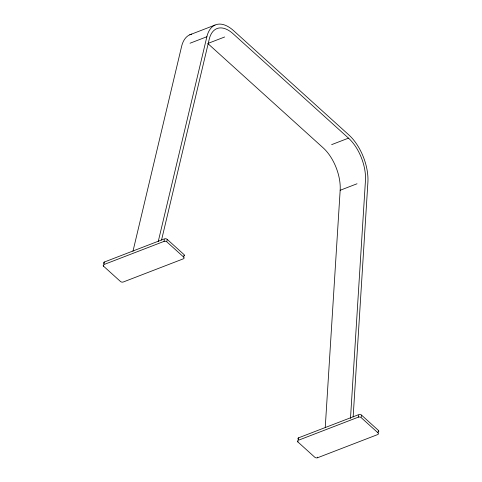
<?xml version="1.0" encoding="UTF-8"?>
<svg xmlns="http://www.w3.org/2000/svg" width="482" height="482" viewBox="0 0 482 482"><rect width="100%" height="100%" fill="white"/><g stroke="black" fill="none" stroke-linecap="round" stroke-linejoin="round"><path stroke-width="0.72" d="M325.242 427.486L340.165 190.276A34.011 18.099 68.9 0 0 323.211 147.89L207.784 43.488L224.648 36.987M350.486 418.484L365.452 180.521A34.011 18.099 68.9 0 0 348.504 138.141L233.077 33.734A34.011 18.099 68.9 0 0 209.23 39.217L161.542 240.054M353.143 416.948L367.893 182.383A38.012 20.226 68.9 0 0 348.95 135.014L233.523 30.607A38.012 20.226 68.9 0 0 206.874 36.734L190.016 43.235M183.985 255.249L183.714 257.123A2 1.229 8.2 0 1 183.341 258.828L123.284 281.988A2 1.229 8.2 0 1 120.494 281.506L103.612 266.239L103.702 265.612M104.076 263.913L104.347 262.033L164.41 238.873A2 1.229 8.2 0 1 167.194 239.355L184.076 254.623A2 1.229 8.2 0 1 184.371 255.815M103.612 266.239A2 1.229 8.2 0 1 103.992 264.534L164.049 241.374L164.32 239.5M166.923 241.229L167.194 239.355M378.298 431.01L378.027 432.884A2 1.229 8.2 0 1 377.653 434.583L317.59 457.743A2 1.229 8.2 0 1 314.806 457.261L297.924 441.994L298.015 441.367M298.388 439.668L298.659 437.795L358.716 414.634A2 1.229 8.2 0 1 361.506 415.11L378.388 430.384A2 1.229 8.2 0 1 378.677 431.571M317.59 457.743L317.68 457.117M297.924 441.994A2 1.229 8.2 0 1 298.298 440.295L358.361 417.135L358.626 415.255M361.235 416.99L361.506 415.11M132.966 251.255L181.587 46.489A38.012 20.226 68.9 0 1 191.752 34.132M158.253 241.5L206.874 36.734M215.026 25.058L189.739 34.812M331.64 144.642L348.504 138.141M340.165 190.276L357.023 183.769M183.714 257.123L166.832 241.856A2 1.229 8.2 0 0 164.049 241.374M378.027 432.884L361.145 417.611A2 1.229 8.2 0 0 358.361 417.135M103.781 263.527A2 1.229 8.2 0 1 104.347 262.033M298.093 439.283A2 1.229 8.2 0 1 298.659 437.795"/></g></svg>
